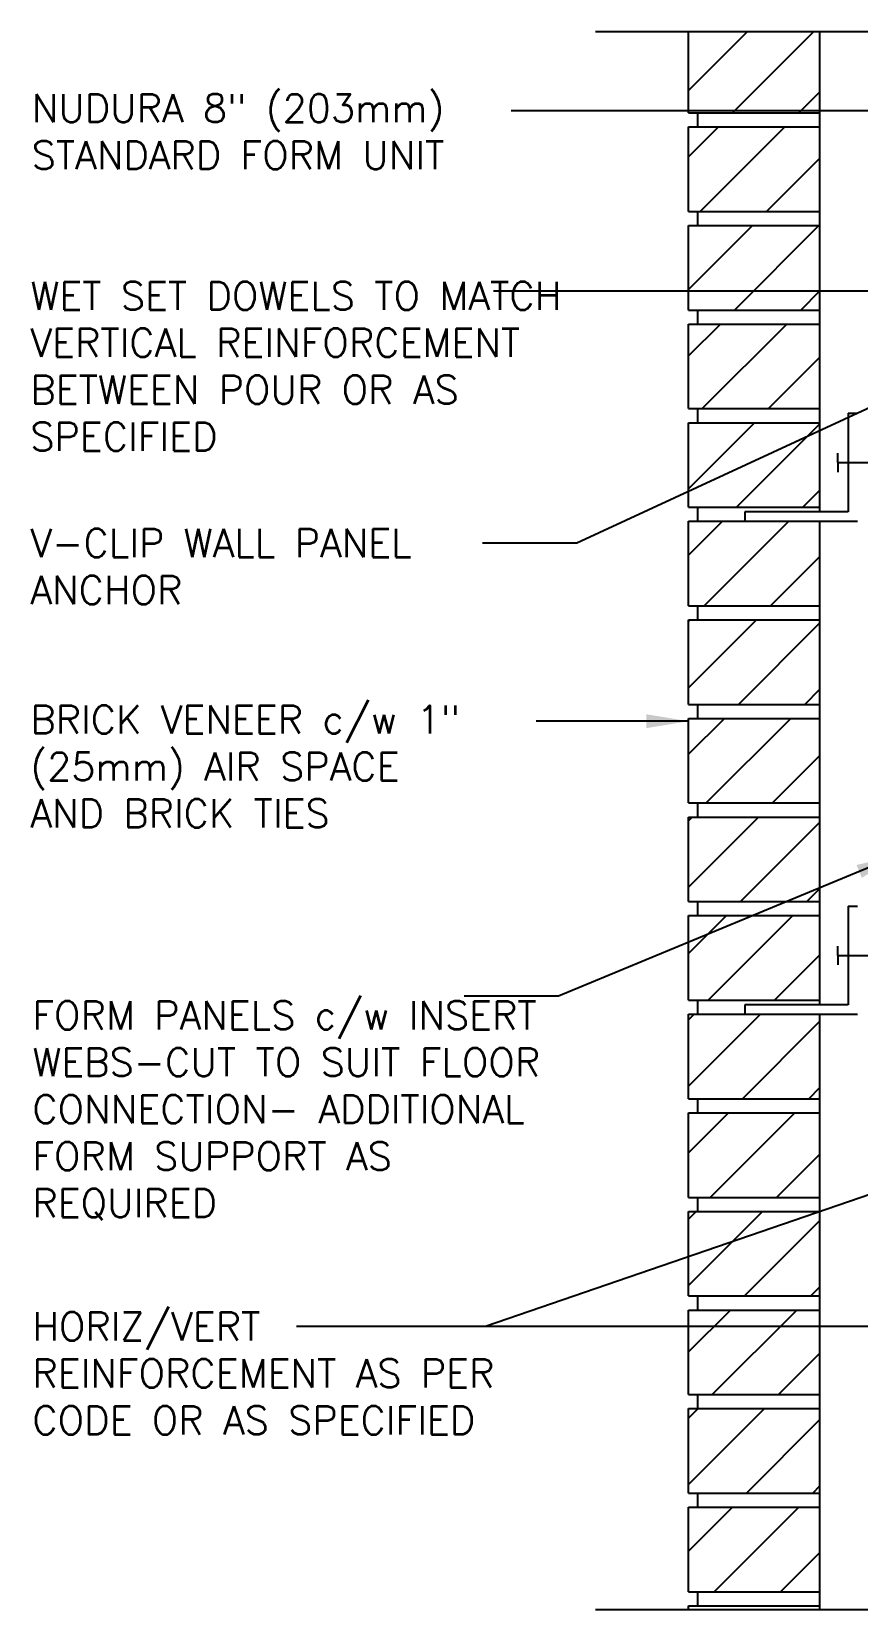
# Model space of a CAD drawing. Header units: inches. Extents: x 201.6 to 254.4, y 209 to 274.4.
# Drawn here: x 201.58 to 223.58, y 231.4 to 273.41 of the extents above; entities that cross this region are included whole.
import ezdxf

# ---------------------------------------------------------------- set-up
doc = ezdxf.new("R2010")
doc.units = ezdxf.units.IN
doc.header["$LTSCALE"] = 0.5
doc.header["$MEASUREMENT"] = 0
for name, color, linetype in [('HATCH', 12, 'Continuous'), ('line25', 2, 'Continuous'), ('LINE9', 9, 'Continuous'), ('TEXT', 4, 'Continuous')]:
    doc.layers.add(name, color=color, linetype=linetype)
doc.styles.add('DIM', font='romans.shx', dxfattribs={"width": 0.7})
doc.styles.add('ROMANS', font='romans.shx', dxfattribs={"height": 0.75})
doc.dimstyles.new('ext_12', dxfattribs={"dimscale": 12, "dimtxt": 0.09375, "dimasz": 0.09375, "dimexe": 0.09375, "dimexo": 0.0625, "dimgap": 0.0625, "dimtad": 1, "dimdec": 1, "dimzin": 3, "dimdsep": 46, "dimlunit": 4, "dimtxsty": 'DIM', "dimcen": 0.09, "dimdle": 0.09375, "dimclrt": 4, "dimadec": 0, "dimazin": 0, "dimtfac": 1, "dimtdec": 1, "dimtmove": 2, "dimatfit": 3, "dimfxl": 1, "dimfrac": 2, "dimtolj": 1, "dimtzin": 0, "dimarcsym": 0})

msp = doc.modelspace()

# ---------------------------------------------------------------- hatches: boundary and pattern name
at = {"layer": 'HATCH'}
h = msp.add_hatch(dxfattribs=at)
h.set_pattern_fill('ANSI31', color=256, scale=10, style=0)
h.set_pattern_definition([(45, (128.0318, 103.0136), (-0.8838835, 0.8838835), [])])
h.paths.add_polyline_path([(219.085, 271.25), (222.585, 271.25), (222.585, 273.415), (219.085, 273.415)])
h.paths.add_polyline_path([(222.585, 268.625), (222.585, 270.875), (219.085, 270.875), (219.085, 268.625)])
h.paths.add_polyline_path([(222.585, 268.25), (219.085, 268.25), (219.085, 266), (222.585, 266)])
h.paths.add_polyline_path([(222.585, 265.625), (219.085, 265.625), (219.085, 263.375), (222.585, 263.375)])
h.paths.add_polyline_path([(222.585, 263), (219.085, 263), (219.085, 260.75), (222.585, 260.75)])
h.paths.add_polyline_path([(222.585, 260.375), (220.585, 260.375), (219.085, 260.375), (219.085, 258.125), (222.585, 258.125)])
h.paths.add_polyline_path([(222.585, 255.5), (222.585, 257.75), (219.085, 257.75), (219.085, 255.5)])
h.paths.add_polyline_path([(219.085, 255.125), (219.085, 252.875), (222.585, 252.875), (222.585, 255.125)])
h.paths.add_polyline_path([(222.585, 250.25), (222.585, 252.5), (219.085, 252.5), (219.085, 250.25)])
h.paths.add_polyline_path([(222.585, 247.625), (222.585, 249.875), (219.085, 249.875), (219.085, 247.625)])
h.paths.add_polyline_path([(220.585, 247.25), (219.085, 247.25), (219.085, 245), (222.585, 245), (222.585, 247.25)])
h.paths.add_polyline_path([(222.585, 242.375), (222.585, 244.625), (219.085, 244.625), (219.085, 242.375)])
h.paths.add_polyline_path([(219.085, 242), (219.085, 239.75), (222.585, 239.75), (222.585, 242)])
h.paths.add_polyline_path([(219.085, 239.375), (219.085, 237.125), (222.585, 237.125), (222.585, 239.375)])
h.paths.add_polyline_path([(219.085, 236.75), (219.085, 234.5), (222.585, 234.5), (222.585, 236.75)])
h.paths.add_polyline_path([(219.085, 234.125), (219.085, 231.875), (222.585, 231.875), (222.585, 234.125)])

# ---------------------------------------------------------------- linework, layer by layer
at = {"layer": 'line25'}
for p, q in [((219.085, 271.25), (219.085, 273.415)), ((222.585, 260.625), (222.585, 273.415)), ((219.085, 271.25), (222.585, 271.25)), ((219.335, 270.875), (219.335, 271.25)), ((219.085, 270.875), (222.585, 270.875)), ((219.085, 268.625), (219.085, 270.875)), ((219.085, 268.625), (222.585, 268.625)), ((219.335, 268.25), (219.335, 268.625)), ((219.085, 268.25), (222.585, 268.25)), ((219.085, 266), (219.085, 268.25)), ((222.585, 260.625), (222.585, 267.5)), ((219.085, 266), (222.585, 266)), ((219.335, 265.625), (219.335, 266)), ((219.085, 263.375), (219.085, 265.625)), ((219.085, 265.625), (222.585, 265.625)), ((219.085, 263.375), (222.585, 263.375)), ((219.085, 263), (222.585, 263)), ((219.085, 260.75), (219.085, 263)), ((219.335, 263), (219.335, 263.375)), ((219.085, 260.75), (222.585, 260.75)), ((219.335, 260.375), (219.335, 260.75)), ((219.085, 258.125), (219.085, 260.375)), ((219.085, 260.375), (222.585, 260.375)), ((222.585, 247.5), (222.585, 260.375)), ((219.085, 258.125), (222.585, 258.125)), ((219.335, 257.75), (219.335, 258.125)), ((219.085, 255.5), (219.085, 257.75)), ((219.085, 257.75), (222.585, 257.75)), ((219.085, 255.5), (222.585, 255.5)), ((219.335, 255.125), (219.335, 255.5)), ((219.085, 252.875), (219.085, 255.125)), ((219.085, 255.125), (222.585, 255.125)), ((219.085, 252.875), (222.585, 252.875)), ((219.085, 252.5), (222.585, 252.5)), ((219.085, 250.25), (219.085, 252.5)), ((219.335, 252.5), (219.335, 252.875)), ((219.085, 250.25), (222.585, 250.25)), ((219.335, 249.875), (219.335, 250.25)), ((219.085, 249.875), (222.585, 249.875)), ((219.085, 247.625), (219.085, 249.875)), ((219.085, 247.625), (222.585, 247.625)), ((219.335, 247.25), (219.335, 247.625)), ((219.085, 247.25), (222.585, 247.25)), ((219.085, 245), (219.085, 247.25)), ((222.585, 242), (222.585, 247.25)), ((219.085, 245), (222.585, 245)), ((219.335, 244.625), (219.335, 245)), ((219.085, 242.375), (219.085, 244.625)), ((219.085, 244.625), (222.585, 244.625)), ((219.085, 242.375), (222.585, 242.375)), ((219.085, 242), (222.585, 242)), ((219.085, 239.75), (219.085, 242)), ((219.335, 242), (219.335, 242.375)), ((222.585, 231.415), (222.585, 242)), ((219.085, 239.75), (222.585, 239.75)), ((219.335, 239.375), (219.335, 239.75)), ((219.085, 239.375), (222.585, 239.375)), ((219.085, 237.125), (219.085, 239.375)), ((219.085, 237.125), (222.585, 237.125)), ((219.335, 236.75), (219.335, 237.125)), ((219.085, 236.75), (222.585, 236.75)), ((219.085, 234.5), (219.085, 236.75)), ((219.085, 234.5), (222.585, 234.5)), ((219.335, 234.125), (219.335, 234.5)), ((219.085, 234.125), (222.585, 234.125)), ((219.085, 231.875), (219.085, 234.125)), ((219.085, 231.875), (222.585, 231.875)), ((219.085, 231.415), (219.085, 231.5)), ((219.085, 231.5), (222.585, 231.5)), ((219.335, 231.5), (219.335, 231.875))]:
    msp.add_line(p, q, dxfattribs=at)
at = {"layer": 'LINE9'}
for p, q in [((216.604, 273.415), (227.2, 273.415)), ((223.335, 263.25), (223.335, 260.625)), ((223.335, 263.25), (223.585, 263.25)), ((223.063, 261.937), (223.063, 262.187)), ((223.063, 261.937), (225.063, 261.937)), ((223.063, 261.937), (223.063, 261.687)), ((223.335, 260.625), (220.585, 260.625)), ((220.585, 260.625), (220.585, 260.375)), ((220.585, 260.375), (223.585, 260.375)), ((223.335, 250.125), (223.335, 247.5)), ((223.335, 250.125), (223.585, 250.125)), ((223.063, 248.812), (223.063, 249.062)), ((223.063, 248.812), (223.063, 248.562)), ((223.063, 248.812), (225.063, 248.812)), ((223.335, 247.5), (220.585, 247.5)), ((220.585, 247.5), (220.585, 247.25)), ((220.585, 247.25), (223.585, 247.25)), ((216.604, 231.402), (227.2, 231.402))]:
    msp.add_line(p, q, dxfattribs=at)

# ---------------------------------------------------------------- texts
at = {"layer": 'TEXT', "char_height": 0.75, "attachment_point": 4, "style": 'ROMANS'}
for s, insert, width in [('NUDURA 8" (203mm) STANDARD FORM UNIT', (201.586, 270.75), 14.76095), ('WET SET DOWELS TO MATCH VERTICAL REINFORCEMENT BETWEEN POUR OR AS SPECIFIED', (201.55, 264.505), 16.13044), ('V-CLIP WALL PANEL ANCHOR', (201.55, 259.171), 12.01477), ('BRICK VENEER c/w 1" (25mm) AIR SPACE AND BRICK TIES', (201.55, 253.848), 12.95276), ('FORM PANELS c/w INSERT WEBS-CUT TO SUIT FLOOR CONNECTION- ADDITIONAL FORM SUPPORT AS REQUIRED', (201.602, 244.687), 14.96296), ('HORIZ/VERT REINFORCEMENT AS PER CODE OR AS SPECIFIED', (201.602, 237.69), 14.0618)]:
    msp.add_mtext(s, dxfattribs=dict(at, insert=insert, width=width))

# ---------------------------------------------------------------- leaders
at = {"layer": 'TEXT'}
for points in [[(225.171, 271.3), (214.36, 271.3)], [(228.166, 266.5), (213.893, 266.5)], [(227.166, 264.912), (216.113, 259.79), (213.596, 259.79)], [(224.67, 251.484), (215.622, 247.73), (213.106, 247.73)], [(229.409, 244.341), (213.676, 238.933), (208.642, 238.933)], [(230.221, 238.933), (213.676, 238.933), (208.642, 238.933)]]:
    msp.add_leader(points, dimstyle='ext_12', dxfattribs=at)
msp.add_leader([(219.085, 255.052), (215.025, 255.052)], dimstyle='ext_12', override={"dimgap": 0.0625, "dimtad": 0}, dxfattribs=at)

doc.saveas('drawing.dxf')
